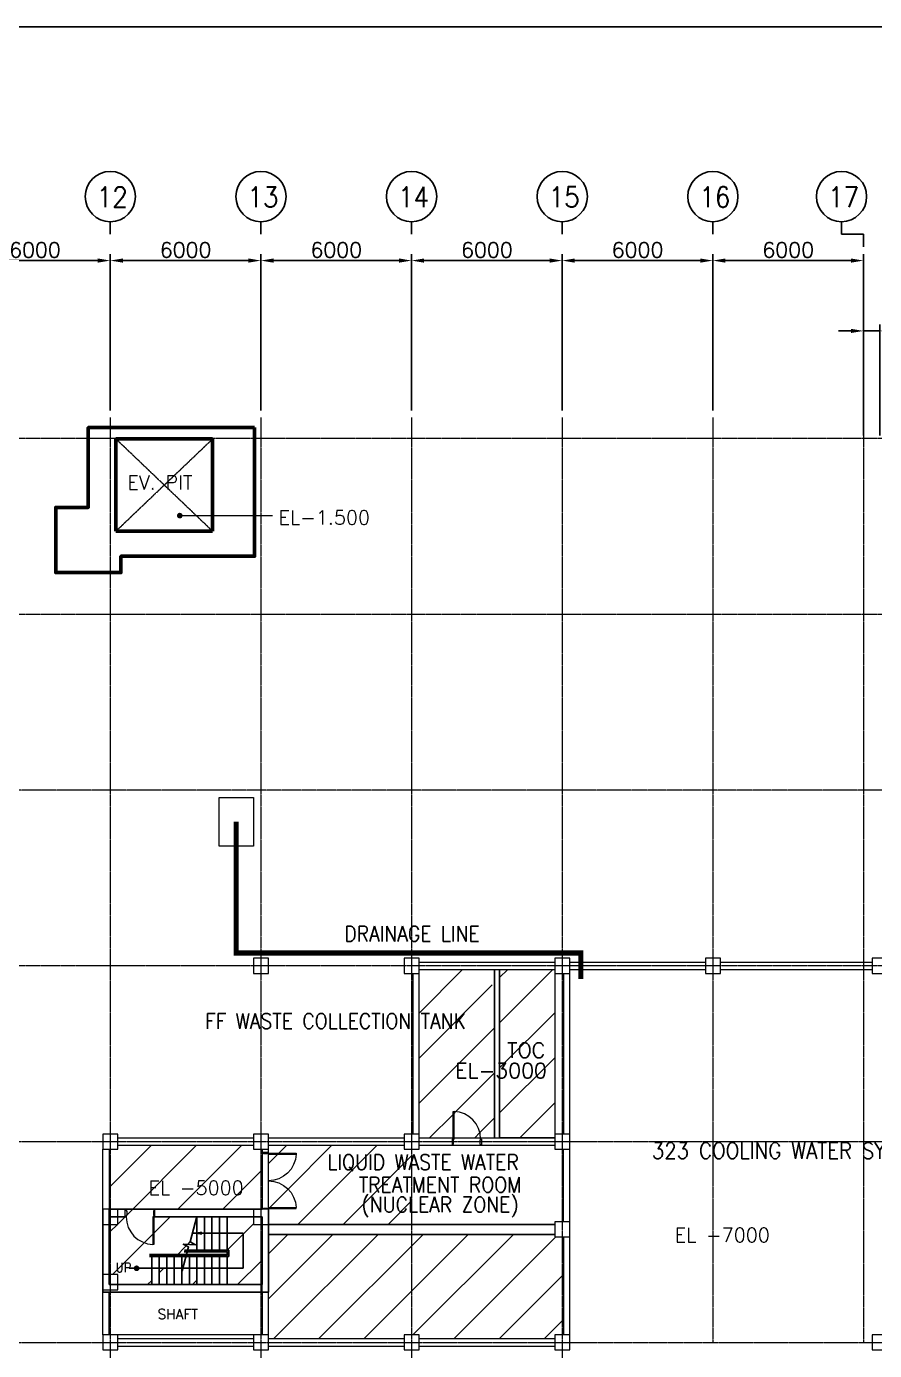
# Model space of a CAD drawing. Extents: x -59767 to 1106559, y -1290 to 1129522.
# Drawn here: x 628700 to 662476, y 72322 to 125065 of the extents above; entities that cross this region are included whole.
import ezdxf
from ezdxf.enums import TextEntityAlignment as Align

# ---------------------------------------------------------------- set-up
doc = ezdxf.new("R2010")
doc.units = 0
doc.linetypes.add('CENTER', pattern=[2, 1.25, -0.25, 0.25, -0.25])
doc.linetypes.add('DASHED', pattern=[3.5, 2, -1.5])
doc.layers.get('0').update_dxf_attribs({"linetype": 'CONTINUOUS', "lineweight": 9})
doc.layers.get('Defpoints').update_dxf_attribs({"linetype": 'CONTINUOUS', "lineweight": 9})
for name, color, linetype in [('15', 1, 'CONTINUOUS'), ('7', 7, 'CONTINUOUS'), ('DIM', 7, 'CONTINUOUS'), ('HATCH', 6, 'CONTINUOUS'), ('M', 6, 'CONTINUOUS'), ('Y', 2, 'CONTINUOUS')]:
    doc.layers.add(name, color=color, linetype=linetype)
for name, color, linetype, lineweight in [('CENTER', 1, 'CENTER', 9), ('COLUMN', 2, 'CONTINUOUS', 9), ('DOOR', 4, 'CONTINUOUS', 9), ('TEXT', 3, 'CONTINUOUS', 9), ('WALL', 7, 'CONTINUOUS', 9), ('WALL_200', 3, 'CONTINUOUS', 9), ('WALL_300', 7, 'CONTINUOUS', 9), ('중간선', 5, 'CONTINUOUS', 9), ('중심선', 1, 'CENTER', 9), ('치수선', 6, 'CONTINUOUS', 9)]:
    doc.layers.add(name, color=color, linetype=linetype, lineweight=lineweight)
doc.styles.add('ROMANS', font='romans.shx', dxfattribs={"bigfont": 'whgtxt.shx'})
doc.styles.get("Standard").update_dxf_attribs({"font": 'romans.shx', "bigfont": 'whtgtxt.shx'})
doc.dimstyles.new('ISO-25', dxfattribs={"dimscale": 200, "dimtxt": 3, "dimasz": 2.5, "dimexe": 1.25, "dimexo": 0.625, "dimtad": 1, "dimdec": 0, "dimdsep": 46, "dimtxsty": 'Standard', "dimcen": 2.5, "dimadec": 0, "dimazin": 0, "dimtp": 0.1, "dimtm": 0.1, "dimtfac": 0.6, "dimtdec": 0, "dimtmove": 0, "dimatfit": 3, "dimfxl": 1, "dimtvp": 1, "dimtolj": 1, "dimarcsym": 0})

# ---------------------------------------------------------------- blocks, each defined once
blk = doc.blocks.new('*D559')
at = {"layer": 'Defpoints', "color": 0}
for p in [(656039, 115740), (656039, 109647), (662039, 109647)]:
    blk.add_point(p, dxfattribs=at)
at = {"layer": '치수선', "color": 0, "lineweight": -2}
for p, q in [((656039, 109772), (656039, 115990)), ((661539, 115740), (656539, 115740)), ((662039, 109772), (662039, 115990))]:
    blk.add_line(p, q, dxfattribs=at)
at = {"layer": '치수선', "color": 0}
for points in [[(656539, 115824), (656539, 115657), (656039, 115740)], [(661539, 115657), (661539, 115824), (662039, 115740)]]:
    blk.add_solid(points, dxfattribs=at)
at = {"layer": '치수선', "color": 0, "insert": (659039, 116165), "char_height": 600, "attachment_point": 5}
blk.add_mtext('\\A1;6000', dxfattribs=at)
blk = doc.blocks.new('*D560')
at = {"layer": 'Defpoints', "color": 0}
for p in [(650039, 115740), (650039, 109647), (656039, 109647)]:
    blk.add_point(p, dxfattribs=at)
at = {"layer": '치수선', "color": 0, "lineweight": -2}
for p, q in [((650039, 109772), (650039, 115990)), ((655539, 115740), (650539, 115740)), ((656039, 109772), (656039, 115990))]:
    blk.add_line(p, q, dxfattribs=at)
at = {"layer": '치수선', "color": 0}
for points in [[(650539, 115824), (650539, 115657), (650039, 115740)], [(655539, 115657), (655539, 115824), (656039, 115740)]]:
    blk.add_solid(points, dxfattribs=at)
at = {"layer": '치수선', "color": 0, "insert": (653039, 116165), "char_height": 600, "attachment_point": 5}
blk.add_mtext('\\A1;6000', dxfattribs=at)
blk = doc.blocks.new('*D561')
at = {"layer": 'Defpoints', "color": 0}
for p in [(644039, 115740), (644039, 109647), (650039, 109647)]:
    blk.add_point(p, dxfattribs=at)
at = {"layer": '치수선', "color": 0, "lineweight": -2}
for p, q in [((644039, 109772), (644039, 115990)), ((649539, 115740), (644539, 115740)), ((650039, 109772), (650039, 115990))]:
    blk.add_line(p, q, dxfattribs=at)
at = {"layer": '치수선', "color": 0}
for points in [[(644539, 115824), (644539, 115657), (644039, 115740)], [(649539, 115657), (649539, 115824), (650039, 115740)]]:
    blk.add_solid(points, dxfattribs=at)
at = {"layer": '치수선', "color": 0, "insert": (647039, 116165), "char_height": 600, "attachment_point": 5}
blk.add_mtext('\\A1;6000', dxfattribs=at)
blk = doc.blocks.new('*D562')
at = {"layer": 'Defpoints', "color": 0}
for p in [(638039, 115740), (638039, 109647), (644039, 109647)]:
    blk.add_point(p, dxfattribs=at)
at = {"layer": '치수선', "color": 0, "lineweight": -2}
for p, q in [((638039, 109772), (638039, 115990)), ((643539, 115740), (638539, 115740)), ((644039, 109772), (644039, 115990))]:
    blk.add_line(p, q, dxfattribs=at)
at = {"layer": '치수선', "color": 0}
for points in [[(638539, 115824), (638539, 115657), (638039, 115740)], [(643539, 115657), (643539, 115824), (644039, 115740)]]:
    blk.add_solid(points, dxfattribs=at)
at = {"layer": '치수선', "color": 0, "insert": (641039, 116165), "char_height": 600, "attachment_point": 5}
blk.add_mtext('\\A1;6000', dxfattribs=at)
blk = doc.blocks.new('*D563')
at = {"layer": 'Defpoints', "color": 0}
for p in [(632039, 115740), (632039, 109647), (638039, 109647)]:
    blk.add_point(p, dxfattribs=at)
at = {"layer": '치수선', "color": 0, "lineweight": -2}
for p, q in [((632039, 109772), (632039, 115990)), ((637539, 115740), (632539, 115740)), ((638039, 109772), (638039, 115990))]:
    blk.add_line(p, q, dxfattribs=at)
at = {"layer": '치수선', "color": 0}
for points in [[(632539, 115824), (632539, 115657), (632039, 115740)], [(637539, 115657), (637539, 115824), (638039, 115740)]]:
    blk.add_solid(points, dxfattribs=at)
at = {"layer": '치수선', "color": 0, "insert": (635039, 116165), "char_height": 600, "attachment_point": 5}
blk.add_mtext('\\A1;6000', dxfattribs=at)
blk = doc.blocks.new('*D564')
at = {"layer": 'Defpoints', "color": 0}
for p in [(626039, 115740), (626039, 109647), (632039, 109647)]:
    blk.add_point(p, dxfattribs=at)
at = {"layer": '치수선', "color": 0, "lineweight": -2}
for p, q in [((626039, 109772), (626039, 115990)), ((631539, 115740), (626539, 115740)), ((632039, 109772), (632039, 115990))]:
    blk.add_line(p, q, dxfattribs=at)
at = {"layer": '치수선', "color": 0}
for points in [[(626539, 115824), (626539, 115657), (626039, 115740)], [(631539, 115657), (631539, 115824), (632039, 115740)]]:
    blk.add_solid(points, dxfattribs=at)
at = {"layer": '치수선', "color": 0, "insert": (629039, 116165), "char_height": 600, "attachment_point": 5}
blk.add_mtext('\\A1;6000', dxfattribs=at)
blk = doc.blocks.new('column600')
at = {"layer": 'COLUMN', "linetype": 'Continuous'}
blk.add_lwpolyline([(-300, -300), (300, -300), (300, 300), (-300, 300)], close=True, dxfattribs=at)
blk = doc.blocks.new('BUBBLE')
blk.add_line((0, -600), (0, -900))
blk.add_circle((0, 0), 600)
blk = doc.blocks.new('Single Door')
at = {"layer": 'WALL', "color": 0}
for p, q in [((232012, 48267), (232212, 48267)), ((231987, 47172), (230887, 47172)), ((230887, 47132), (230887, 47172)), ((231987, 47132), (230887, 47132)), ((231987, 47132), (231987, 47172)), ((232012, 47097), (232212, 47097))]:
    blk.add_line(p, q, dxfattribs=at)
for points in [[(231987, 48267), (232237, 48267), (232237, 48232), (232187, 48232), (232187, 48217), (232037, 48217), (232037, 48232), (231987, 48232)], [(231987, 47097), (232237, 47097), (232237, 47132), (232187, 47132), (232187, 47147), (232037, 47147), (232037, 47132), (231987, 47132)]]:
    blk.add_lwpolyline(points, close=True, dxfattribs=at)
blk.add_arc((231987, 47132), 1100, 90, 177.9161, dxfattribs=at)
blk = doc.blocks.new('*D569')
at = {"layer": 'Defpoints', "color": 0}
for p in [(662689, 112939), (662039, 108647), (662689, 108647)]:
    blk.add_point(p, dxfattribs=at)
at = {"layer": '치수선', "color": 0, "lineweight": -2}
for p, q in [((661539, 112939), (661039, 112939)), ((662039, 108772), (662039, 113189)), ((662039, 112939), (662689, 112939)), ((662689, 108772), (662689, 113189)), ((663189, 112939), (665451, 112939))]:
    blk.add_line(p, q, dxfattribs=at)
at = {"layer": '치수선', "color": 0}
for points in [[(661539, 112856), (661539, 113022), (662039, 112939)], [(663189, 113022), (663189, 112856), (662689, 112939)]]:
    blk.add_solid(points, dxfattribs=at)
at = {"layer": '치수선', "color": 0, "insert": (664570, 113364), "char_height": 600, "attachment_point": 5}
blk.add_mtext('\\A1;650', dxfattribs=at)
blk = doc.blocks.new('ARR')
blk.add_solid([(3, -0.5), (3, 0.5), (0, 0)])
blk = doc.blocks.new('D.Door')
at = {"layer": 'WALL', "color": 0}
for p, q in [((229986, 49332), (228886, 49332)), ((228886, 49332), (228886, 49292)), ((229986, 49292), (228886, 49292)), ((229986, 49292), (229986, 49332)), ((230011, 49367), (230211, 49367)), ((229986, 47172), (228886, 47172)), ((228886, 47132), (228886, 47172)), ((229986, 47132), (228886, 47132)), ((229986, 47132), (229986, 47172)), ((230011, 47097), (230211, 47097))]:
    blk.add_line(p, q, dxfattribs=at)
for points in [[(229986, 49367), (230236, 49367), (230236, 49332), (230186, 49332), (230186, 49317), (230036, 49317), (230036, 49332), (229986, 49332)], [(229986, 47097), (230236, 47097), (230236, 47132), (230186, 47132), (230186, 47147), (230036, 47147), (230036, 47132), (229986, 47132)]]:
    blk.add_lwpolyline(points, close=True, dxfattribs=at)
for centre, start, end in [((229986, 49332), 182.0839, 270), ((229986, 47132), 90, 177.9161)]:
    blk.add_arc(centre, 1100, start, end, dxfattribs=at)

msp = doc.modelspace()

# ---------------------------------------------------------------- hatches: boundary and pattern name
at = {"layer": '중간선'}
h = msp.add_hatch(dxfattribs=at)
h.set_pattern_fill('ANSI31', color=170, scale=400)
h.paths.add_polyline_path([(644038.6, 72947.5), (644338.6, 72947.5), (644338.6, 72797.5), (649738.6, 72797.5), (649738.6, 72947.5), (650038.6, 72947.5), (650038.6, 76847.1), (649738.6, 76847.1), (649738.6, 76947.1), (644038.6, 76947.1), (644038.6, 72947.5)])
h.paths.add_polyline_path([(638338.6, 72947.5), (638338.6, 72797.5), (643738.6, 72797.5), (643738.6, 72947.5), (644038.6, 72947.5), (644038.6, 76947.1), (638338.7, 76947.1), (638338.6, 76947.1), (638338.6, 74647.5), (638338.6, 72947.5)])
h.paths.add_polyline_path([(644338.6, 87347.5), (644338.6, 87497.5), (647344.9, 87497.5), (647344.9, 86965.8), (647251.7, 86965.8), (647251.7, 86636.8), (647344.9, 86636.8), (647344.9, 80797.5), (646788.9, 80797.5, 0.3904408), (645730, 81846.8), (645730, 81847.5), (645690, 81847.5), (645690, 80797.5), (644338.6, 80797.5), (644338.6, 80947.5)])
h.paths.add_polyline_path([(638338.6, 80347.5), (638338.6, 80497.5), (643738.6, 80497.5), (643738.6, 80347.5), (644038.6, 80347.5), (644038.6, 77347.1), (638338.7, 77347.1), (638338.6, 77347.1), (638338.6, 77347.5), (638338.6, 77947.5), (638338.6, 77982.5), (639438.6, 77982.5), (639438.6, 78022.5), (639437.9, 78022.5, 0.4036002), (638338.6, 79082.5, 0.4036002), (639437.9, 80142.5), (639438.6, 80142.5), (639438.6, 80182.5), (638338.6, 80182.5), (638338.6, 80217.5), (638338.6, 80347.5)])
h.paths.add_polyline_path([(647544.9, 80797.5), (647544.9, 87497.5), (649738.6, 87497.5), (649738.6, 87497.5), (649738.6, 87347.5), (649739.1, 87347.5), (649739.1, 80947.5), (649738.6, 80947.5), (649738.6, 80797.5)])
h.paths.add_polyline_path([(640058.8, 80297.5), (640058.8, 79294.3), (648935, 79294.3), (648935, 80297.5)], flags=24)
h.paths.add_polyline_path([(645741.1, 83922.6), (645741.1, 83022.6), (649893.1, 83022.6), (649893.1, 83922.6)], flags=24)
h.paths.add_polyline_path([(641429.8, 79383.5), (641429.8, 78471.5), (648918.5, 78471.5), (648918.5, 79383.5)], flags=24)
h.paths.add_polyline_path([(634984, 85902.4), (634984, 84990.4), (647041.8, 84990.4), (647041.8, 85902.4)], flags=24)
h.paths.add_polyline_path([(641501.2, 78785.4), (641501.2, 77399.2), (648847.1, 77399.2), (648847.1, 78785.4)], flags=24)
h.paths.add_polyline_path([(647725.2, 84733.7), (647725.2, 83833.7), (649597.2, 83833.7), (649597.2, 84733.7)], flags=24)
h = msp.add_hatch(dxfattribs=at)
h.set_pattern_fill('ANSI31', color=170, scale=400)
h.paths.add_polyline_path([(636686.9, 74947.5), (636686.9, 75597.5), (637336.9, 75597.5), (637336.9, 76997.5), (636686.9, 76997.5), (636686.9, 77647.5), (637738.6, 77647.5), (637738.6, 77347.5), (638038.6, 77347.5), (638038.6, 74947.5), (636686.9, 74947.5)])
h.paths.add_polyline_path([(632038.6, 77947.5), (632038.6, 80347.5), (632338.6, 80347.5), (632338.6, 80497.5), (637738.6, 80497.5), (637738.6, 80347.5), (638038.6, 80347.5), (638038.6, 77947.5), (637738.6, 77947.5), (633814.7, 77947.5), (633772.7, 77947.5), (632672.7, 77947.5), (632637.7, 77947.5), (632637.7, 77947.5), (632630.7, 77947.5), (632630.7, 77947.5), (632338.6, 77947.4), (632338.6, 77947.5)])
h.paths.add_polyline_path([(632038.6, 77347.5), (632338.6, 77347.5), (632338.6, 77647.5), (632630.7, 77647.5), (632672.7, 77647.5, 0.4036002), (633732.7, 76547.5), (633772.7, 76547.5), (633772.7, 77647.5), (633814.7, 77647.5), (635486.9, 77646.3), (635313, 76997.5), (635219.3, 76647.6), (635427.1, 76537.3), (635186.9, 76547.4), (634946.6, 76557.5), (635154.5, 76447.1), (635121.1, 76322.5), (635107.7, 76272.5), (635101, 76247.5), (635074.2, 76147.5), (635067.5, 76122.5), (635054.1, 76072.5), (634886.9, 76072.5), (634586.9, 76072.5), (634286.9, 76072.5), (633986.9, 76072.5), (633686.9, 76072.5), (633686.9, 75597.5), (633143.1, 75597.5, 1), (633030.6, 75597.5, 1), (633143.1, 75597.5), (633686.9, 75597.5), (633686.9, 74947.5), (633986.9, 74947.5), (633986.9, 75597.5), (634286.9, 75597.5), (634286.9, 74947.5), (634586.9, 74947.5), (634586.9, 75597.5), (634886.9, 75597.5), (634886.9, 74947.5), (635186.9, 74947.5), (635186.9, 75597.5), (635486.9, 75597.5), (635486.9, 74947.5), (635186.9, 74947.5), (634886.9, 74947.5), (634586.9, 74947.5), (634286.9, 74947.5), (633986.9, 74947.5), (633686.9, 74947.5), (632338.6, 74947.5), (632338.6, 75346.2), (632038.6, 75346.2)])
h.paths.add_polyline_path([(632672.7, 77647.5), (632672.7, 77707.5), (632690.7, 77707.5), (632690.7, 77887.5), (632672.7, 77887.5), (632672.7, 77947.5), (633772.7, 77947.5), (633772.7, 77887.5), (633754.7, 77887.5), (633754.7, 77707.5), (633772.7, 77707.5), (633772.7, 77647.5), (633732.7, 77647.5), (633732.7, 76548.2, -0.4036002)])
h.paths.add_polyline_path([(638338.6, 79082.5, -0.4036002), (639438.6, 78022.5), (638338.6, 78022.5), (638338.6, 79082.5)])
h.paths.add_polyline_path([(638338.6, 79082.5), (638338.6, 80142.5), (639437.9, 80142.5, -0.4036002), (638338.6, 79082.5)])
h.paths.add_polyline_path([(646788.9, 80797.5, 0.3904408), (645730, 81847.5), (645730, 80797.5)])
h.paths.add_polyline_path([(637336.9, 75597.5), (637336.9, 76997.5), (636686.9, 76997.5), (636686.9, 76322.5), (636761.9, 76322.5), (636761.9, 76072.5), (636686.9, 76072.5), (636686.9, 75597.5)])
h.paths.add_polyline_path([(632221.9, 75907.8), (632221.9, 75345.3), (632989.9, 75345.3), (632989.9, 75907.8)], flags=24)
h.paths.add_polyline_path([(633240.3, 79218.4), (633240.3, 78378.4), (637675.5, 78378.4), (637675.5, 79218.4)], flags=24)

# ---------------------------------------------------------------- linework, layer by layer
at = {"color": 0, "lineweight": 60}
for p, q in [((632263.6, 108635), (632263.6, 104960)), ((632263.6, 108635), (636113.6, 108635)), ((636113.6, 108635), (636113.6, 104960)), ((636113.6, 104960), (632263.6, 104960))]:
    msp.add_line(p, q, dxfattribs=at)
msp.add_lwpolyline([(637788.6, 109085), (637788.6, 103960), (632463.6, 103960), (632463.6, 103310), (629863.6, 103310), (629863.6, 105910), (631163.6, 105910), (631163.6, 109085)], close=True, dxfattribs=at)
at = {"layer": '15'}
msp.add_line((718584.9, 125065.4), (542669.3, 125040.2), dxfattribs=at)
at = {"layer": 'CENTER', "linetype": 'CENTER'}
msp.add_line((636113.6, 104960), (632263.6, 108635), dxfattribs=at)
at = {"layer": 'CENTER'}
msp.add_line((632263.6, 104960), (636113.6, 108635), dxfattribs=at)
at = {"layer": 'DIM', "linetype": 'Continuous'}
for p in [(661163.6, 116790.2), (662038.6, 116290.2)]:
    msp.add_line(p, (662038.6, 116790.2), dxfattribs=at)
at = {"layer": 'DOOR', "color": 0}
msp.add_line((631988.6, 77947.3), (631738.6, 77947.3), dxfattribs=at)
at = {"layer": 'HATCH', "color": 7}
for p, q in [((631738.6, 77947.5), (631738.6, 74647.5)), ((631988.6, 74947.5), (631988.6, 77947.5)), ((632637.7, 77947.5), (631988.6, 77947.3)), ((632637.7, 77647.5), (631988.6, 77647.5)), ((638088.6, 77947.5), (632637.7, 77947.5)), ((638088.6, 77647.5), (633807.7, 77647.5)), ((635486.9, 76322.5), (635486.9, 77647.5)), ((635786.9, 76322.5), (635786.9, 77647.5)), ((636086.9, 76322.5), (636086.9, 77647.5)), ((636386.9, 76322.5), (636386.9, 77647.5)), ((636686.9, 77647.5), (636686.9, 76322.5)), ((638088.6, 74947.5), (638088.6, 77647.5)), ((638338.6, 74647.5), (638338.6, 77947.5)), ((638338.6, 77947.5, -1), (638338.6, 74647.5, -1)), ((635296.2, 76997.5), (637336.9, 76997.5)), ((637336.9, 75597.5), (637336.9, 76997.5)), ((633603.8, 76147.5), (636686.9, 76147.5)), ((633603.8, 76122.5), (636711.9, 76122.5)), ((633603.8, 76072.5), (636761.9, 76072.5)), ((633686.9, 74947.5), (633686.9, 76072.5)), ((633986.9, 74947.5), (633986.9, 76072.5)), ((634286.9, 74947.5), (634286.9, 76072.5)), ((634586.9, 74947.5), (634586.9, 76072.5)), ((634886.9, 74947.5), (634886.9, 76072.5)), ((634980.4, 76247.5), (636686.9, 76247.5)), ((634987.1, 76272.5), (636711.9, 76272.5)), ((635000.5, 76322.5), (636761.9, 76322.5)), ((635186.9, 74947.5), (635186.9, 76072.5)), ((635486.9, 74947.5), (635486.9, 76072.5)), ((635786.9, 74947.5), (635786.9, 76072.5)), ((636086.9, 74947.5), (636086.9, 76072.5)), ((636386.9, 76247.5), (636386.9, 76272.5)), ((636386.9, 76122.5), (636386.9, 76147.5)), ((636386.9, 74947.5), (636386.9, 76072.5)), ((636686.9, 76272.5), (636686.9, 76247.5)), ((636686.9, 76122.5), (636686.9, 76247.5)), ((636686.9, 74947.5), (636686.9, 76072.5)), ((636711.9, 76272.5), (636711.9, 76122.5)), ((636761.9, 76322.5), (636761.9, 76072.5)), ((637336.9, 75597.5), (632786.9, 75597.5)), ((638088.6, 74947.5), (631988.6, 74947.5)), ((638338.6, 74647.5, -1), (631738.6, 74647.5)), ((637988.6, 74647.5), (632114.1, 74647.5)), ((637988.6, 74647.5), (632637.7, 74647.5))]:
    msp.add_line(p, q, dxfattribs=at)
msp.add_lwpolyline([(635491.6, 77664), (635219.3, 76647.6), (635427.1, 76537.3), (635186.9, 76547.4), (634946.6, 76557.5), (635154.5, 76447.1), (634898.3, 75491.3)], dxfattribs=at)
at = {"layer": 'HATCH', "color": 7, "const_width": 112.5}
msp.add_lwpolyline([(633143.1, 75597.5, -1), (633030.6, 75597.5, -1)], format="xyb", close=True, dxfattribs=at)
at = {"layer": 'M'}
for p, q in [((649738.6, 77347.1), (638338.6, 77347.1)), ((649738.6, 76947.1), (638338.6, 76947.1))]:
    msp.add_line(p, q, dxfattribs=at)
at = {"layer": 'WALL', "color": 0, "ltscale": 0.5}
msp.add_line((634805.2, 105580), (638504.9, 105580), dxfattribs=at)
at = {"layer": 'WALL', "color": 0, "linetype": 'Continuous', "lineweight": 30, "ltscale": 200}
for p, q in [((647344.9, 80797.5), (647344.9, 87497.5)), ((647544.9, 80797.5), (647544.9, 87497.5))]:
    msp.add_line(p, q, dxfattribs=at)
at = {"layer": 'WALL', "color": 0}
for p, q in [((632630.7, 77677.5), (632630.7, 77917.5)), ((633772.7, 77647.5), (633732.7, 77647.5)), ((633732.7, 77647.5), (633732.7, 76547.5)), ((633772.7, 77647.5), (633772.7, 76547.5)), ((633814.7, 77677.5), (633814.7, 77917.5)), ((633772.7, 76547.5), (633732.7, 76547.5))]:
    msp.add_line(p, q, dxfattribs=at)
at = {"layer": 'WALL', "const_width": 112.5}
msp.add_lwpolyline([(634805.2, 105636.2, -1), (634805.2, 105523.7, -1)], format="xyb", close=True, dxfattribs=at)
at = {"layer": 'WALL', "color": 0}
for points in [[(632630.7, 77647.5), (632630.7, 77947.5), (632672.7, 77947.5), (632672.7, 77887.5), (632690.7, 77887.5), (632690.7, 77707.5), (632672.7, 77707.5), (632672.7, 77647.5)], [(633814.7, 77647.5), (633814.7, 77947.5), (633772.7, 77947.5), (633772.7, 77887.5), (633754.7, 77887.5), (633754.7, 77707.5), (633772.7, 77707.5), (633772.7, 77647.5)]]:
    msp.add_lwpolyline(points, close=True, dxfattribs=at)
msp.add_arc((633772.7, 77647.5), 1100, 180, 267.91606, dxfattribs=at)
at = {"layer": 'WALL_200', "ltscale": 0.5}
for p, q in [((644088.6, 87347.5, -1), (644088.6, 80947.5)), ((644338.6, 80947.5), (644338.6, 87347.5, -1)), ((650088.6, 87347.5, -1), (650088.6, 80947.5)), ((650338.6, 80947.5), (650338.6, 87347.5, -1)), ((631738.6, 72947.5), (631738.6, 80347.5)), ((631988.6, 80347.5, -1), (631988.6, 77982.3)), ((638088.6, 80347.5), (638088.6, 77947.3, -1)), ((638088.6, 80347.5), (638088.6, 77947.3, -1)), ((638338.6, 77947.5, -1), (638338.6, 80347.5)), ((638338.6, 72947.5), (638338.6, 80347.5)), ((650088.6, 77447.1), (650088.6, 80347.5)), ((650338.6, 77447.1), (650338.6, 80347.5)), ((636139.1, 77947.5), (633039.1, 77947.5)), ((636139.1, 77947.5), (633636.6, 77947.5, -1)), ((638088.7, 72947.5, -1), (638088.7, 77347.1)), ((638338.7, 72947.5, -1), (638338.7, 77347.1)), ((650088.6, 76847.1, -1), (650088.6, 72947.5)), ((650338.6, 72947.5), (650338.6, 76847.1, -1)), ((650338.6, 72947.5), (650338.6, 76847.1, -1)), ((631988.6, 74647.5, -1), (631988.6, 72947.5)), ((638088.6, 74647.5, -1), (638088.6, 72947.5))]:
    msp.add_line(p, q, dxfattribs=at)
at = {"layer": 'WALL_300', "linetype": 'Continuous', "lineweight": 9}
for p, q in [((644338.6, 87797.5), (649739.1, 87797.5)), ((649688.6, 87797.5), (649738.6, 87797.5)), ((650338.6, 87797.5), (655739.1, 87797.5)), ((656338.6, 87797.5), (662389.1, 87797.5)), ((644338.6, 87497.5), (649739.1, 87497.5)), ((649688.6, 87497.5), (649738.6, 87497.5)), ((650338.6, 87497.5), (655739.1, 87497.5)), ((656338.6, 87497.5), (662389.1, 87497.5)), ((632338.6, 80797.5), (637739.1, 80797.5)), ((638338.6, 80797.5), (643739.1, 80797.5)), ((644338.6, 80797.5), (649739.1, 80797.5)), ((632338.6, 80497.5), (637739.1, 80497.5)), ((638338.6, 80497.5), (643739.1, 80497.5)), ((644338.6, 80497.5), (649739.1, 80497.5)), ((632338.6, 72797.5), (637739.1, 72797.5)), ((632338.6, 72797.5), (637739.1, 72797.5)), ((638338.6, 72797.5), (643739.1, 72797.5)), ((644338.6, 72797.5), (649739.1, 72797.5)), ((632338.6, 72497.5), (637739.1, 72497.5)), ((632338.6, 72497.5), (637739.1, 72497.5)), ((638338.6, 72497.5), (643739.1, 72497.5)), ((644338.6, 72497.5), (649739.1, 72497.5))]:
    msp.add_line(p, q, dxfattribs=at)
at = {"layer": '중간선', "color": 2}
for points in [[(636376.9, 94347.5), (637738.6, 94347.5), (637738.6, 92419.9), (636376.9, 92419.9)], [(647544.9, 87497.5), (649739.1, 87497.5), (649739.1, 80797.5), (647544.9, 80797.5)], [(631988.6, 74647.5), (638088.6, 74647.5), (638088.6, 72947.5), (631988.6, 72947.5)]]:
    msp.add_lwpolyline(points, close=True, dxfattribs=at)
at = {"layer": '중간선', "color": 2, "linetype": 'DASHED', "ltscale": 200, "const_width": 200}
msp.add_lwpolyline([(637057.8, 93383.7), (637057.8, 91454), (637057.8, 88157.6), (650777, 88157.6), (650777, 87124.9)], dxfattribs=at)
at = {"layer": '중간선', "color": 2, "elevation": 0}
msp.add_lwpolyline([(631988.6, 74647.5), (638088.6, 74647.5), (638088.6, 72947.5), (631988.6, 72947.5)], close=True, dxfattribs=at)
at = {"layer": '중심선'}
for p, q in [((632038.6, 109494.8), (632038.6, 45997.5)), ((638038.6, 109494.8), (638038.6, 45997.5)), ((644038.6, 109494.8), (644038.6, 45997.5)), ((650038.6, 109494.8), (650038.6, 45997.5)), ((656038.6, 109494.8), (656038.6, 72647.5)), ((662038.6, 109494.8), (662038.6, 72647.5)), ((694688.6, 108647.4), (602038.6, 108647.4)), ((694688.6, 101647.5), (602038.6, 101647.5)), ((694687.3, 94647.5), (602037.3, 94647.5)), ((694688.6, 87647.5), (602038.6, 87647.5)), ((602038.6, 80647.5), (694688.6, 80647.5)), ((602038.6, 72647.5), (694688.6, 72647.5))]:
    msp.add_line(p, q, dxfattribs=at)

# ---------------------------------------------------------------- block references
at = {"layer": '7', "color": 7, "xscale": 1.666666666627862, "yscale": 1.666666666627862, "zscale": 1.666666666627862}
for p in [(632038.6, 118290.2), (638038.6, 118290.2), (644038.6, 118290.2), (650038.6, 118290.2), (656038.6, 118290.2), (661163.6, 118290.2)]:
    msp.add_blockref('BUBBLE', p, dxfattribs=at)
at = {"layer": 'COLUMN', "linetype": 'Continuous'}
for p in [(638038.6, 87647.5), (644038.6, 87647.5), (650038.6, 87647.5), (656038.6, 87647.5), (656038.6, 87647.5), (662688.6, 87647.5), (632038.6, 80647.5), (638038.6, 80647.5), (644038.6, 80647.5), (650038.6, 80647.5), (632038.6, 77647.5), (638038.6, 77647.5), (650038.6, 77147.1), (632038.6, 75046.2), (632038.6, 72647.5), (632038.6, 72647.5), (638038.6, 72647.5), (638038.6, 72647.5), (644038.6, 72647.5), (650038.6, 72647.5), (662688.6, 72647.5)]:
    msp.add_blockref('column600', p, dxfattribs=at)
at = {"layer": 'HATCH', "color": 7, "xscale": 133.3333333333333, "yscale": 133.3333333333333, "zscale": 133.3333333333333}
msp.add_blockref('ARR', (635296.2, 76997.5), dxfattribs=at)
at = {"layer": '중간선', "color": 0, "rotation": 270}
msp.add_blockref('Single Door', (598557.5, 312734.5), dxfattribs=at)
at = {"layer": '중간선', "color": 0, "xscale": -1}
msp.add_blockref('D.Door', (868324.6, 30850), dxfattribs=at)

# ---------------------------------------------------------------- texts
at = {"layer": 'HATCH', "color": 7, "style": 'ROMANS', "width": 0.9}
msp.add_text('UP', height=375, dxfattribs=at).set_placement((632251.5, 75439.1))
at = {"layer": 'TEXT', "color": 7, "style": 'ROMANS', "width": 0.9}
for s, p in [('12', (632118.1, 118272.6)), ('13', (638118.1, 118272.6)), ('14', (644118.1, 118272.6)), ('15', (650118.1, 118272.6)), ('16', (656118.1, 118272.6)), ('17', (661243.1, 118272.6))]:
    msp.add_text(s, height=800, dxfattribs=at).set_placement(p, align=Align.MIDDLE)
at = {"layer": 'TEXT', "lineweight": 9}
for s, height, p in [('EV. PIT', 560, (632720.5, 106614.6)), ('EL-1.500', 560, (638736.9, 105224.4)), ('TOC', 600, (647845.2, 83983.7)), ('EL-3000', 600, (645777.1, 83172.6)), ('SHAFT', 400, (633921.2, 73573.2))]:
    msp.add_text(s, height=height, dxfattribs=at).set_placement(p)
for s, p in [('EL -5000', (635457.9, 78798.4)), ('EL -7000', (656413.2, 76924.3))]:
    msp.add_text(s, height=560, dxfattribs=at).set_placement(p, align=Align.MIDDLE)
at = {"layer": 'Y', "linetype": 'Continuous', "style": 'ROMANS', "width": 0.9}
for s, height, p in [('DRAINAGE LINE', 608, (644058, 88924.7, 0.8)), ('FF WASTE COLLECTION TANK', 608, (641012.9, 85446.4, 0.8)), ('323 COOLING WATER SYSTEM AREA', 640, (660371.4, 80282.9)), ('LIQUID WASTE WATER', 608, (644496.9, 79795.9, 0.8)), ('TREATMENT ROOM', 608, (645174.2, 78927.5, 0.8)), ('(NUCLEAR ZONE)', 608, (645174.2, 78092.3, 0.8))]:
    msp.add_text(s, height=height, dxfattribs=at).set_placement(p, align=Align.MIDDLE)

# ---------------------------------------------------------------- dimensions: what is measured, and where the dimension line sits
at = {"layer": '치수선'}
for base, p1, p2, picture, middle in [((626038.6, 115740.2), (632038.6, 109647.4), (626038.6, 109647.4), '*D564', (629038.6, 116165.2)), ((632038.6, 115740.2), (638038.6, 109647.4), (632038.6, 109647.4), '*D563', (635038.6, 116165.2)), ((638038.6, 115740.2), (644038.6, 109647.4), (638038.6, 109647.4), '*D562', (641038.6, 116165.2)), ((644038.6, 115740.2), (650038.6, 109647.4), (644038.6, 109647.4), '*D561', (647038.6, 116165.2)), ((650038.6, 115740.2), (656038.6, 109647.4), (650038.6, 109647.4), '*D560', (653038.6, 116165.2)), ((656038.6, 115740.2), (662038.6, 109647.4), (656038.6, 109647.4), '*D559', (659038.6, 116165.2)), ((662688.6, 112939.1), (662038.6, 108647.4), (662688.6, 108647.4), '*D569', (664569.6, 113364.1))]:
    dim = msp.add_linear_dim(base=base, p1=p1, p2=p2, dimstyle='ISO-25', dxfattribs=at)
    dim.commit()
    dim.dimension.update_dxf_attribs({"geometry": picture, "text_midpoint": middle})

doc.saveas('drawing.dxf')
